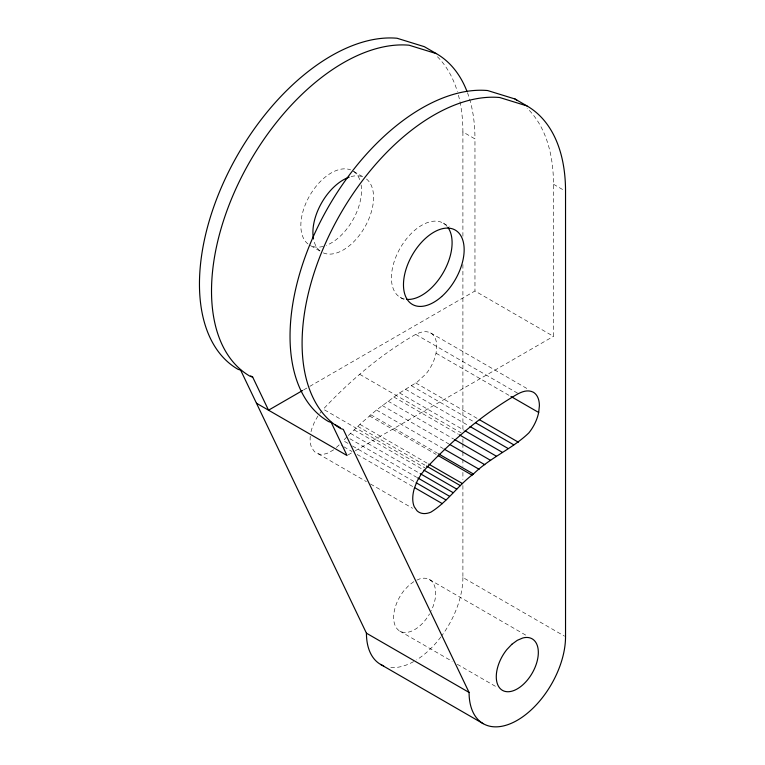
<?xml version="1.0" encoding="UTF-8"?>
<svg xmlns="http://www.w3.org/2000/svg" width="765" height="765" viewBox="0 0 765 765"><rect width="100%" height="100%" fill="white"/><g stroke="black" fill="none" stroke-linecap="round" stroke-linejoin="round"><path stroke-width="0.57" stroke-dasharray="3.83 2.87" d="M348.285 435.543L361.424 422.969L376.466 410.021L399.54 392.961L417.011 382.204L426.248 373.616A29.739 17.165 -60 0 0 436.04 353.22L436.758 346.526A29.739 17.165 -60 0 0 430.599 332.909C423.619 329.447 416.323 333.856 410.403 337.48A331.13 191.183 -60 0 0 361.137 373.043L354.243 379.019A331.13 191.183 -60 0 0 323.279 409.179L424.891 467.845M317.934 416.017L314.578 421.764L311.785 428.84A29.749 17.174 -60 0 0 310.877 432.359M319.866 413.377L321.912 410.862M346.841 436.987L343.255 440.659L348.391 443.624M336.351 447.487L339.708 444.398L342.787 446.177M413.846 581.658L409.227 585.024L404.159 590.379A29.739 17.174 -60 0 0 397.991 629.748A29.739 17.174 -60 0 0 429.538 613.922M303.619 389.93L308.773 386.947M309.806 386.354L474.96 291.006L553.477 336.342L553.477 184.241A186.278 107.549 -60 0 0 527.133 108.19M348.075 454.926L354.272 451.35M355.304 450.757L553.477 336.342M333.693 449.81L328.195 452.918A29.749 17.174 -60 0 1 314.329 451.474L311.632 447.515A29.749 17.174 -60 0 1 310.313 435.792M416.82 580.147L420.109 578.742A29.739 17.174 -60 0 1 431.106 610.986M458.417 95.176A186.278 107.549 -60 0 1 462.901 131.943L474.96 138.905L474.96 291.006M553.477 184.241L564.532 190.619M353.64 171.417L362.686 176.638M443.212 223.131L449.237 226.612M310.733 245.728L321.788 252.115M400.305 297.442L405.335 300.349M430.599 332.909L528.108 389.203M415.73 334.382L518.374 393.64M436.04 353.22L509.939 395.888M415.73 382.94L478.345 419.086M411.178 385.589L473.784 421.735M405.354 389.175L468.993 425.914M399.54 392.961L464.202 430.293M359.684 374.295L461.295 432.961M393.736 396.939L458.398 434.271M387.96 401.109L453.645 439.034M382.194 405.479L448.912 443.987M376.466 410.021L443.184 448.539M370.776 414.745L437.494 453.263M369.438 415.902L436.155 454.42M359.913 424.365L427.654 463.475M357.743 426.363L425.483 465.474M354.08 429.834L422.854 469.538M350.447 433.373L420.243 473.669M349.921 438.766L416.638 477.284M352.493 445.995L415.108 482.141M343.81 446.77L352.024 451.513M357.159 454.477L413.607 487.066M318.183 453.779L366.416 481.634M370.518 484.006L412.603 508.295M462.901 485.517L462.901 577.489L564.513 636.155M429.538 579.583L527.047 635.878M399.799 631.096L452.144 661.314M457.279 664.278L497.307 687.391M462.901 131.943L462.901 237.064M462.901 264.537L462.901 430.571M462.901 438.928L462.901 442.514M462.901 443.71L462.901 450.872M462.901 452.067L462.901 458.044M462.901 459.239L462.901 466.401M462.901 472.378L462.901 479.54M404.369 299.029A42.907 24.767 -60 0 1 400.784 247.095A42.907 24.767 -60 0 1 447.353 226.698M462.901 577.489A68.209 39.378 -60 0 1 441.635 635.954M440.927 636.901A68.209 39.378 -60 0 1 416.6 659.87M413.626 661.62A68.209 39.378 -60 0 1 388.18 667.176M437.417 56.734A186.278 107.549 -60 0 1 457.374 91.551M353.545 171.408A42.907 24.767 -60 0 1 360.487 182.013M361.109 185.006A42.907 24.767 -60 0 1 326.234 245.412M323.327 246.368A42.907 24.767 -60 0 1 309.729 245.154M307.951 243.93A42.907 24.767 -60 0 1 309.729 195.611A42.907 24.767 -60 0 1 350.686 169.907M366.473 179.02A42.907 24.767 -60 0 1 364.216 228.152A42.907 24.767 -60 0 1 322.734 252.613M320 250.891A42.907 24.767 -60 0 1 313.937 240.937M351.087 176.581A42.907 24.767 -60 0 1 362.744 176.868M467.463 92.641A186.278 107.549 -60 0 1 474.96 138.905"/><path stroke-width="1.15" d="M538.675 412.478L539.392 405.775A29.739 17.165 -60 0 0 533.234 392.168C526.253 388.706 518.957 393.105 513.038 396.739A331.13 191.183 -60 0 0 463.772 432.302L456.877 438.278A331.13 191.183 -60 0 0 425.914 468.438L421.132 474.319L417.212 481.022L414.42 488.089A29.749 17.174 -60 0 0 414.267 506.774L416.973 510.733A29.749 17.174 -60 0 0 430.838 512.177C447.133 502.175 458.015 485.393 473.411 474.004C490.011 457.719 512.33 448.816 528.883 432.875A29.739 17.165 -60 0 0 538.675 412.478L510.963 396.48M302.586 390.523L268.525 410.193L252.68 377.078L250.671 375.921M467.023 91.504A186.278 107.549 -60 0 0 436.375 53.636L409.103 45.212A186.278 107.549 -60 0 0 238.737 182.701A186.278 107.549 -60 0 0 250.098 376.284L252.68 377.078M436.375 53.636L424.326 46.675L397.045 38.25A186.278 107.549 -60 0 0 226.679 175.74A186.278 107.549 -60 0 0 238.039 369.323L240.631 370.117L366.435 633.181L469.079 692.44A68.209 39.378 -60 0 0 517.303 720.286A68.209 39.378 -60 0 0 565.536 636.748L565.536 191.202A186.278 107.549 -60 0 0 526.961 105.924L514.902 98.962L487.621 90.547A186.278 107.549 -60 0 0 317.255 228.027A186.278 107.549 -60 0 0 328.625 421.611L331.207 422.414L347.042 455.529L256.466 403.232M526.961 105.924L499.679 97.509A186.278 107.549 -60 0 0 329.313 234.989A186.278 107.549 -60 0 0 340.674 428.572L343.265 429.375L469.079 692.44M479.368 419.679L518.374 442.199M475.84 422.921L513.812 444.848M470.016 426.507L507.989 448.433M465.225 430.886L502.175 452.22M459.43 434.864L496.37 456.198M454.668 439.626L490.594 460.367M449.935 444.58L484.838 464.728M444.207 449.132L479.11 469.28M438.517 453.855L473.411 474.004M438.202 455.605L472.072 475.161M428.677 464.068L462.548 483.623M426.507 466.067L460.377 485.622M423.877 470.131L456.724 489.093M420.243 473.669L453.09 492.631M335.223 424.728L340.253 427.635M417.661 477.867L449.476 496.236M416.131 482.734L445.899 499.918M414.63 487.659L442.342 503.657M380.568 664.412L483.203 723.671M383.657 665.894A68.209 39.378 -60 0 1 366.435 633.181M448.032 227.607A42.907 24.767 -60 0 1 443.212 272.675A42.907 24.767 -60 0 1 406.588 299.383M313.487 238.976A42.907 24.767 -60 0 1 349.165 177.174M514.902 98.962A186.278 107.549 -60 0 1 516.891 100.167M511.861 644.283L506.793 649.638A29.739 17.174 -60 0 0 502.433 690.346A29.739 17.174 -60 0 0 535.519 666.219A29.739 17.174 -60 0 0 522.753 638L517.303 640.315L511.861 644.283M441.673 296.552A42.907 24.767 -60 0 0 455.271 230.093A42.907 24.767 -60 0 0 404.513 275.104A42.907 24.767 -60 0 0 441.673 296.552"/></g></svg>
